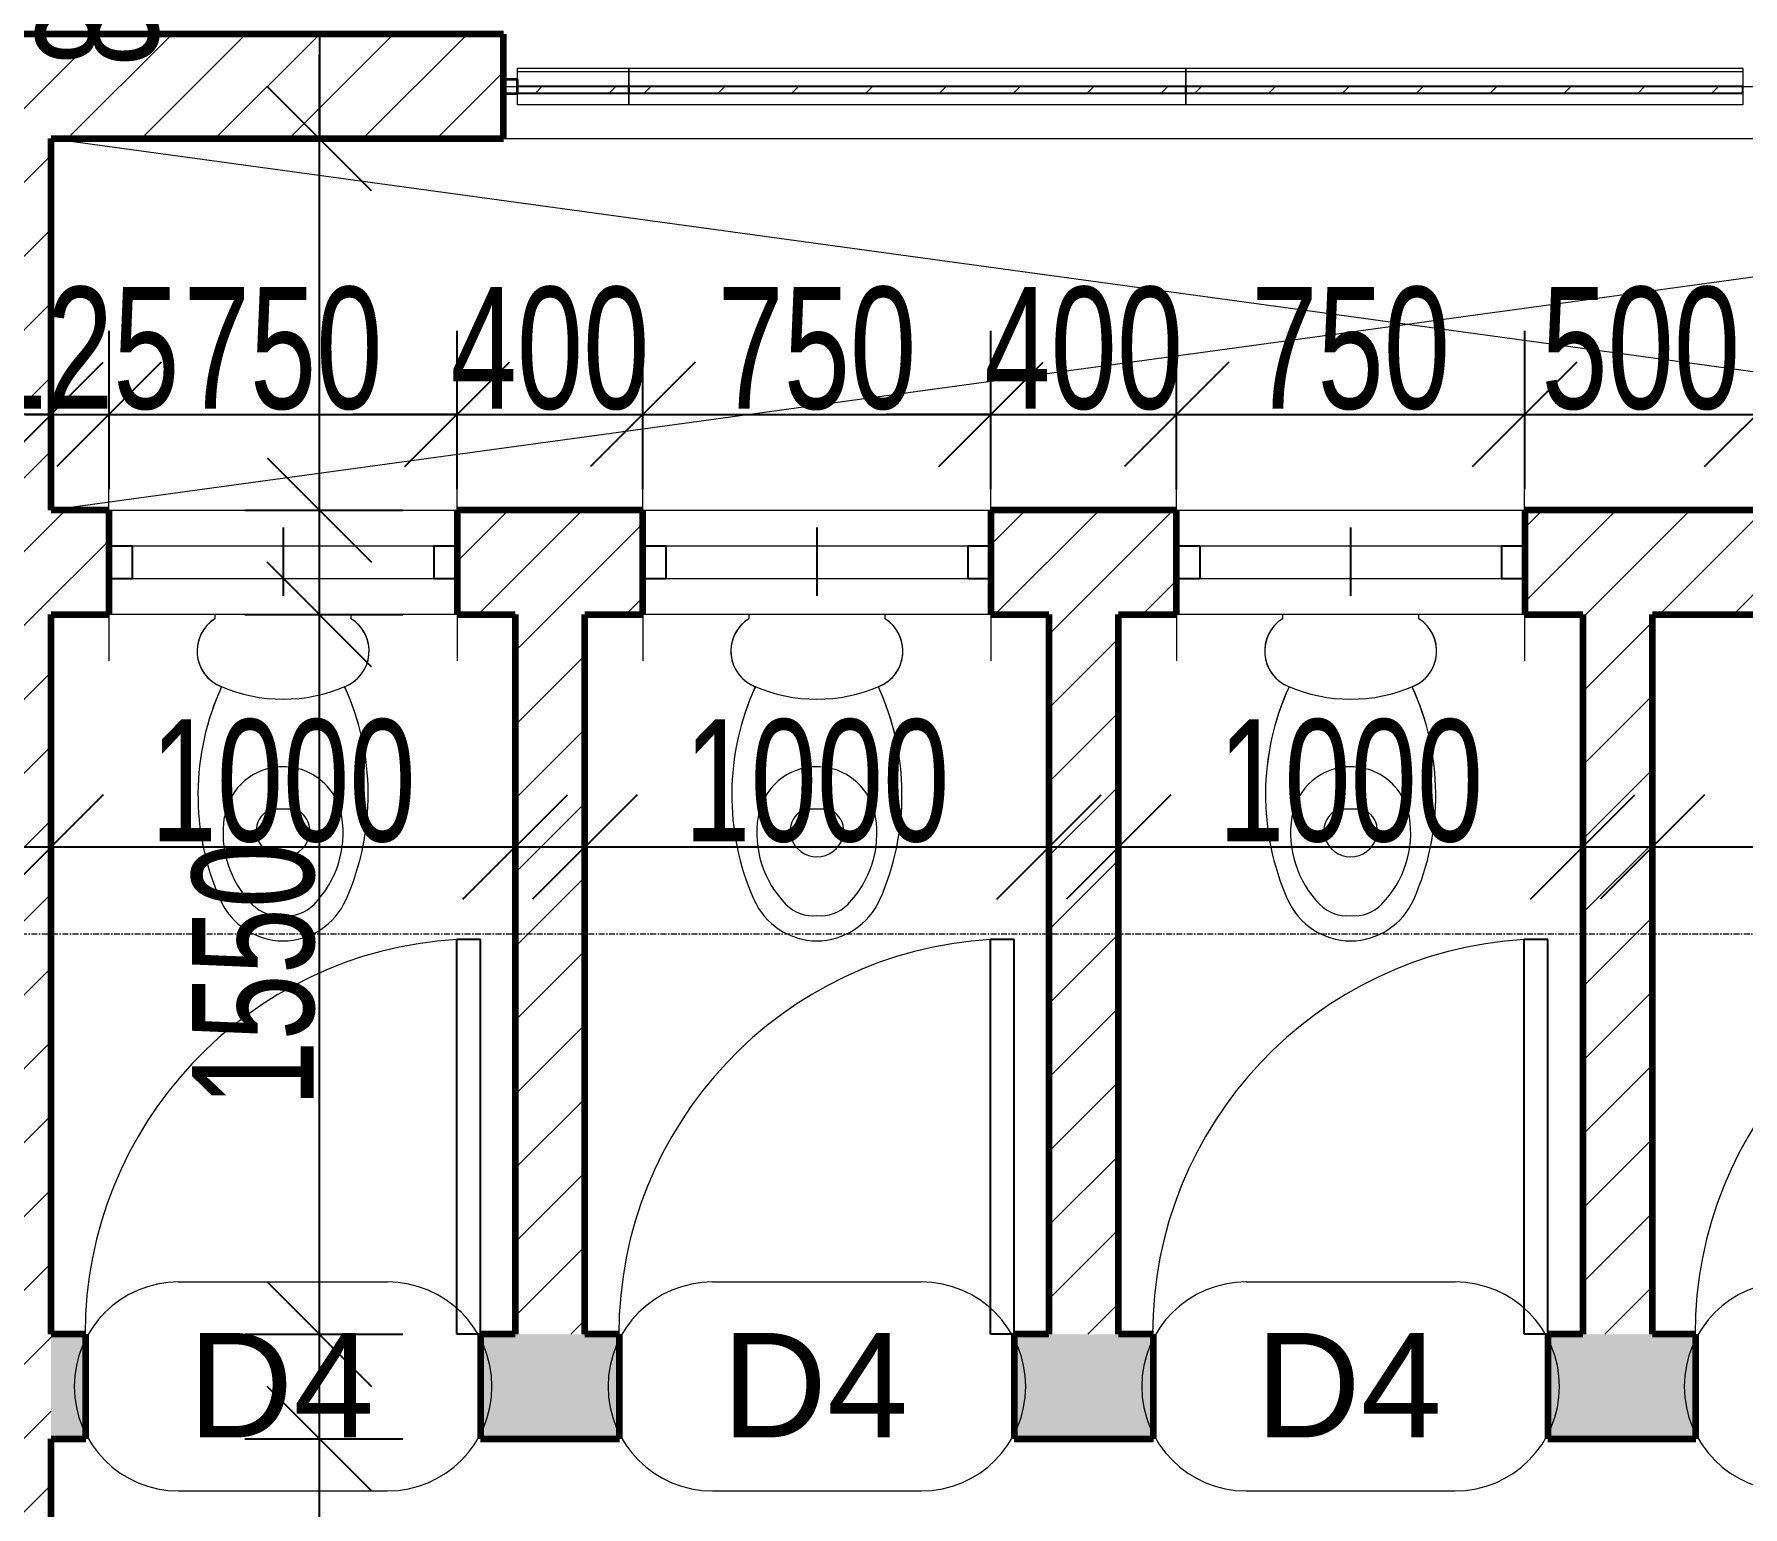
# Model space of a CAD drawing. Header units: millimetres. Extents: x -35190 to 411743, y -233114 to 23872.
# Drawn here: x 148173 to 151854, y 1928 to 5099 of the extents above; entities that cross this region are included whole.
import ezdxf

# ---------------------------------------------------------------- set-up
doc = ezdxf.new("R2010")
doc.units = ezdxf.units.MM
doc.linetypes.add('Grid Line', pattern=[22.225, 12.7, -3.175, 3.175, -3.175])
for name, color, linetype, lineweight in [('A-ANNO-DIMS', 211, 'Continuous', 9), ('A-DETL-THIN', 151, 'Continuous', 18), ('A-DOOR', 31, 'Continuous', 18), ('A-DOOR-IDEN', 31, 'Continuous', 9), ('A-GLAZ', 151, 'Continuous', 18), ('A-GLAZ-CURT', 52, 'Continuous', 18), ('A-GLAZ-CWMG', 51, 'Continuous', 18), ('A-WALL', 113, 'Continuous', 18), ('A-WALL-PATT', 111, 'Continuous', 18), ('P-SANR-FIXT', 6, 'Continuous', 18), ('S-GRID', 1, 'Continuous', 9)]:
    doc.layers.add(name, color=color, linetype=linetype, lineweight=lineweight)
doc.styles.add('Arial_8', font='arial.ttf', dxfattribs={"width": 0.7, "height": 262.5})
doc.styles.add('Arial_9', font='arial.ttf', dxfattribs={"height": 180})
doc.dimstyles.new('small_3_5mm', dxfattribs={"dimscale": 304.8, "dimtxt": 267.818092, "dimasz": 0.738189, "dimexe": 0.590551, "dimexo": 0.0625, "dimgap": 0.024606, "dimtad": 1, "dimdec": 0, "dimzin": 0, "dimdsep": 46, "dimtxsty": 'Arial_8', "dimblk1": 'OBLIQUE', "dimblk2": 'OBLIQUE', "dimsah": 1, "dimcen": 0.09, "dimdle": 0.590551, "dimazin": 0, "dimtfac": 1, "dimtdec": 4, "dimtix": 1, "dimtmove": 0, "dimatfit": 3, "dimfxl": 0.590551, "dimfxlon": 1, "dimtvp": 1, "dimtolj": 1, "dimtzin": 0, "dimarcsym": 2})
doc.dimstyles.new('small_3_5mm_1', dxfattribs={"dimscale": 304.8, "dimtxt": 267.818092, "dimasz": 0.738189, "dimexe": 0.590551, "dimexo": 0.0625, "dimgap": 0.024606, "dimtad": 1, "dimdec": 0, "dimzin": 0, "dimdsep": 46, "dimtxsty": 'Arial_8', "dimblk1": 'OBLIQUE', "dimblk2": 'OBLIQUE', "dimsah": 1, "dimcen": 0.09, "dimdle": 0.590551, "dimazin": 0, "dimtfac": 1, "dimtdec": 4, "dimtix": 1, "dimtmove": 1, "dimatfit": 3, "dimfxl": 0.590551, "dimfxlon": 1, "dimtvp": 1, "dimtolj": 1, "dimtzin": 0, "dimarcsym": 2})
pattern_1 = [(45, (140110.45, -3260.38), (-79.5495, 79.5495), [])]

# ---------------------------------------------------------------- blocks, each defined once
blk = doc.blocks.new('M_Single-Flush - 850 x 2100mm-428653-FIRST FLOOR')
at = {"layer": 'A-DOOR', "lineweight": 25}
for p, q in [((374, 112.5), (374, 962.7)), ((425, 962.7), (374, 962.7)), ((425, 112.5), (425, 962.7)), ((425, 112.5), (374, 112.5))]:
    blk.add_line(p, q, dxfattribs=at)
at = {"layer": 'A-DOOR'}
blk.add_arc((425, 112.5), 851.7, 93.433, 180, dxfattribs=at)
blk = doc.blocks.new('Sliding - 2L - SL750 X 900-440830-FIRST FLOOR')
at = {"layer": 'A-GLAZ'}
for p, q in [((-48.8, 112.5), (-48.8, 212.5)), ((701.2, 112.5), (701.2, 212.5)), ((651.2, 35), (1.2, 35)), ((1.2, -35), (651.2, -35)), ((-48.8, -112.5), (-48.8, -192.5)), ((701.2, -112.5), (701.2, -212.5))]:
    blk.add_line(p, q, dxfattribs=at)
at = {"layer": 'A-GLAZ', "lineweight": 25}
for p, q in [((326.2, -75), (326.2, 72.5)), ((1.2, 35), (-48.8, 35)), ((1.2, -35), (1.2, 35)), ((701.2, 35), (651.2, 35)), ((651.2, -35), (651.2, 35)), ((-48.8, -35), (1.2, -35)), ((651.2, -35), (701.2, -35))]:
    blk.add_line(p, q, dxfattribs=at)
blk = doc.blocks.new('M_Single-Flush - 850 x 2100mm-V26-FIRST FLOOR')
at = {"layer": 'A-DOOR', "color": 10, "lineweight": 25}
for p, q in [((374, 112.5), (374, 962.7)), ((425, 962.7), (374, 962.7)), ((425, 112.5), (425, 962.7)), ((425, 112.5), (374, 112.5))]:
    blk.add_line(p, q, dxfattribs=at)
at = {"layer": 'A-DOOR'}
blk.add_arc((425, 112.5), 851.7, 93.433, 180, dxfattribs=at)
blk = doc.blocks.new('WC Dis w Cistern _7_ - 540 x 360mm-515151-FIRST FLOOR')
at = {"layer": 'P-SANR-FIXT'}
for p, q in [((-146.9, 0), (-146.9, -8.9)), ((-146.9, 0), (-146.9, -8.9)), ((146.9, -8.9), (146.9, 0)), ((146.9, -8.9), (146.9, 0)), ((-43.1, -430.6), (-30.8, -418.2)), ((-30.8, -418.2), (30.8, -418.2)), ((30.8, -418.2), (43.1, -430.6))]:
    blk.add_line(p, q, dxfattribs=at)
for centre, radius, start, end in [((-102.8, -78.7), 82.5, 122.2745, 248.8192), ((-102.8, -78.7), 82.5, 122.2745, 246.8782), ((102.8, -78.7), 82.5, 291.1808, 57.7255), ((102.8, -78.7), 82.5, 293.1218, 57.7255), ((375, -388.2), 558.4, 155.3545, 203.7969), ((375, -388.2), 558.4, 155.3903, 203.7969), ((0, 162.1), 344.3, 246.8782, 293.1218), ((-375, -388.2), 558.4, 336.2031, 24.6455), ((-375, -388.2), 558.4, 336.2031, 24.6097), ((0, -455.9), 128.2, 89.9985, 170.9061), ((0, -455.9), 128.2, 42.4453, 90.0015), ((0, -455.9), 128.2, 9.0939, 42.4453), ((90.5, -470.4), 219.9, 170.9061, 224.3974), ((-7.8, -465.9), 50, 135, 197.1865), ((7.8, -465.9), 50, 342.8171, 45), ((-90.5, -470.4), 219.9, 315.6026, 9.0939), ((0, -463.5), 58.1, 197.1865, 342.8171), ((1.4, -553), 150, 203.7969, 269.4689), ((1.4, -553), 150, 203.7969, 269.4689), ((-8.3, -567.1), 81.6, 224.3974, 275.8355), ((-1.4, -553), 150, 270.5311, 336.2031), ((-1.4, -553), 150, 270.5311, 336.2031), ((8.3, -567.1), 81.6, 264.1645, 315.6026)]:
    blk.add_arc(centre, radius, start, end, dxfattribs=at)
blk = doc.blocks.new('Rectangular Mullion - 30mm Square-695042-FIRST FLOOR')
at = {"layer": 'A-GLAZ-CWMG', "lineweight": 35}
for p, q in [((-30, 15), (0, 15)), ((-30, -14.6), (-30, 15)), ((0, 15), (0, -15)), ((0, -15), (-30, -15))]:
    blk.add_line(p, q, dxfattribs=at)
blk = doc.blocks.new('grill panel - grill panel-V73-FIRST FLOOR')
at = {"layer": 'A-GLAZ-CURT'}
for p, q in [((-600, -32.3), (-600, 0.4)), ((600, 0.4), (600, -32.3)), ((-600, -39.4), (-600, -32.3)), ((600, -32.3), (-600, -32.3)), ((600, -32.3), (600, -39.4)), ((600, -39.4), (-600, -39.4))]:
    blk.add_line(p, q, dxfattribs=at)
blk = doc.blocks.new('grill panel - grill panel-V74-FIRST FLOOR')
at = {"layer": 'A-GLAZ-CURT'}
h = blk.add_hatch(dxfattribs=at)
h.set_pattern_fill('FP_36', color=256, style=0, pattern_type=2)
h.set_pattern_definition([(225, (11143.9, 8247.18), (79.5495, -79.5495), [])])
h.paths.add_polyline_path([(600, 14.6), (-600, 14.6), (-600, 0.4), (600, 0.4), (600, 9.2)])
for p, q in [((-600, 14.6), (-600, 39.4)), ((-600, 39.4), (600, 39.4)), ((600, 39.4), (600, 14.6))]:
    blk.add_line(p, q, dxfattribs=at)
at = {"layer": 'A-GLAZ-CURT', "lineweight": 25}
for p, q in [((-600, 14.6), (-600, 0.4)), ((600, 14.6), (-600, 14.6)), ((-600, 0.4), (600, 0.4)), ((600, 0.4), (600, 14.6))]:
    blk.add_line(p, q, dxfattribs=at)
blk = doc.blocks.new('grill panel - grill panel-V75-FIRST FLOOR')
at = {"layer": 'A-GLAZ-CURT'}
h = blk.add_hatch(dxfattribs=at)
h.set_pattern_fill('FP_37', color=256, style=0, pattern_type=2)
h.set_pattern_definition([(225, (9943.9, 8247.18), (79.5495, -79.5495), [])])
h.paths.add_polyline_path([(600, 14.6), (-600, 14.6), (-600, 0.4), (600, 0.4), (600, 9.2)])
for p, q in [((-600, 14.6), (-600, 39.4)), ((-600, 39.4), (600, 39.4)), ((600, 39.4), (600, 14.6))]:
    blk.add_line(p, q, dxfattribs=at)
at = {"layer": 'A-GLAZ-CURT', "lineweight": 25}
for p, q in [((-600, 14.6), (-600, 0.4)), ((600, 14.6), (-600, 14.6)), ((-600, 0.4), (600, 0.4)), ((600, 0.4), (600, 14.6))]:
    blk.add_line(p, q, dxfattribs=at)
blk = doc.blocks.new('grill panel - grill panel-704987-FIRST FLOOR')
at = {"layer": 'A-GLAZ-CURT'}
for p, q in [((-120, -32.3), (-120, 0.4)), ((-120, -39.4), (-120, -32.3)), ((120, -32.3), (-120, -32.3)), ((120, -15), (120, -32.3)), ((120, -32.3), (120, -39.4)), ((120, -39.4), (-120, -39.4))]:
    blk.add_line(p, q, dxfattribs=at)
blk = doc.blocks.new('grill panel - grill panel-V76-FIRST FLOOR')
at = {"layer": 'A-GLAZ-CURT'}
h = blk.add_hatch(dxfattribs=at)
h.set_pattern_fill('FP_38', color=256, style=0, pattern_type=2)
h.set_pattern_definition([(225, (9223.9, 8247.18), (79.5495, -79.5495), [])])
h.paths.add_polyline_path([(120, 14.6), (-120, 14.6), (-120, 0.4), (120, 0.4), (120, 9.2)])
for p, q in [((-120, 14.6), (-120, 39.4)), ((-120, 39.4), (120, 39.4)), ((120, 39.4), (120, 15))]:
    blk.add_line(p, q, dxfattribs=at)
at = {"layer": 'A-GLAZ-CURT', "lineweight": 25}
for p, q in [((-120, 14.6), (-120, 0.4)), ((120, 14.6), (-120, 14.6)), ((-120, 0.4), (120, 0.4)), ((120, 0.4), (120, 14.6))]:
    blk.add_line(p, q, dxfattribs=at)
blk = doc.blocks.new('_Oblique')
at = {"color": 0, "linetype": 'ByBlock', "lineweight": -2}
blk.add_line((-0.5, -0.5), (0.5, 0.5), dxfattribs=at)
blk = doc.blocks.new('*D3860')
at = {"layer": 'A-ANNO-DIMS', "color": 0, "lineweight": -2, "transparency": 16777216}
for p, q in [((148209.4, 3509.8), (148209.4, 3168.8)), ((149209.4, 3509.8), (149209.4, 3168.8)), ((148029.4, 3348.8), (149389.4, 3348.8))]:
    blk.add_line(p, q, dxfattribs=at)
at = {"layer": 'Defpoints', "color": 0, "transparency": 16777216}
for p in [(148209.4, 3528.8), (149209.4, 3528.8), (149209.4, 3348.8)]:
    blk.add_point(p, dxfattribs=at)
at = {"layer": 'A-ANNO-DIMS', "color": 0, "lineweight": -2, "transparency": 16777216, "xscale": 224.9999999999999, "yscale": 224.9999999999999, "zscale": 224.9999999999999, "rotation": 180}
blk.add_blockref('_Oblique', (148209.4, 3348.8), dxfattribs=at)
at = {"layer": 'A-ANNO-DIMS', "color": 0, "lineweight": -2, "transparency": 16777216, "xscale": 224.9999999999999, "yscale": 224.9999999999999, "zscale": 224.9999999999999}
blk.add_blockref('_Oblique', (149209.4, 3348.8), dxfattribs=at)
at = {"layer": 'A-ANNO-DIMS', "color": 0, "transparency": 16777216, "insert": (148709.4, 3490.3), "char_height": 262.5, "width": 672.429, "attachment_point": 5, "style": 'Arial_8'}
blk.add_mtext('\\A1;1000', dxfattribs=at)
blk = doc.blocks.new('*D3861')
at = {"layer": 'A-ANNO-DIMS', "color": 0, "lineweight": -2, "transparency": 16777216}
for p, q in [((149359.4, 3509.8), (149359.4, 3168.8)), ((150359.4, 3509.8), (150359.4, 3168.8)), ((149179.4, 3348.8), (150539.4, 3348.8))]:
    blk.add_line(p, q, dxfattribs=at)
at = {"layer": 'Defpoints', "color": 0, "transparency": 16777216}
for p in [(149359.4, 3528.8), (150359.4, 3528.8), (150359.4, 3348.8)]:
    blk.add_point(p, dxfattribs=at)
at = {"layer": 'A-ANNO-DIMS', "color": 0, "lineweight": -2, "transparency": 16777216, "xscale": 224.9999999999999, "yscale": 224.9999999999999, "zscale": 224.9999999999999, "rotation": 180}
blk.add_blockref('_Oblique', (149359.4, 3348.8), dxfattribs=at)
at = {"layer": 'A-ANNO-DIMS', "color": 0, "lineweight": -2, "transparency": 16777216, "xscale": 224.9999999999999, "yscale": 224.9999999999999, "zscale": 224.9999999999999}
blk.add_blockref('_Oblique', (150359.4, 3348.8), dxfattribs=at)
at = {"layer": 'A-ANNO-DIMS', "color": 0, "transparency": 16777216, "insert": (149859.4, 3490.3), "char_height": 262.5, "width": 672.429, "attachment_point": 5, "style": 'Arial_8'}
blk.add_mtext('\\A1;1000', dxfattribs=at)
blk = doc.blocks.new('*D3862')
at = {"layer": 'A-ANNO-DIMS', "color": 0, "lineweight": -2, "transparency": 16777216}
for p, q in [((150509.4, 3509.8), (150509.4, 3168.8)), ((151509.4, 3509.8), (151509.4, 3168.8)), ((150329.4, 3348.8), (151689.4, 3348.8))]:
    blk.add_line(p, q, dxfattribs=at)
at = {"layer": 'Defpoints', "color": 0, "transparency": 16777216}
for p in [(150509.4, 3528.8), (151509.4, 3528.8), (151509.4, 3348.8)]:
    blk.add_point(p, dxfattribs=at)
at = {"layer": 'A-ANNO-DIMS', "color": 0, "lineweight": -2, "transparency": 16777216, "xscale": 224.9999999999999, "yscale": 224.9999999999999, "zscale": 224.9999999999999, "rotation": 180}
blk.add_blockref('_Oblique', (150509.4, 3348.8), dxfattribs=at)
at = {"layer": 'A-ANNO-DIMS', "color": 0, "lineweight": -2, "transparency": 16777216, "xscale": 224.9999999999999, "yscale": 224.9999999999999, "zscale": 224.9999999999999}
blk.add_blockref('_Oblique', (151509.4, 3348.8), dxfattribs=at)
at = {"layer": 'A-ANNO-DIMS', "color": 0, "transparency": 16777216, "insert": (151009.4, 3490.3), "char_height": 262.5, "width": 672.429, "attachment_point": 5, "style": 'Arial_8'}
blk.add_mtext('\\A1;1000', dxfattribs=at)
blk = doc.blocks.new('*D3863')
at = {"layer": 'A-ANNO-DIMS', "color": 0, "lineweight": -2, "transparency": 16777216}
for p, q in [((151659.4, 3509.8), (151659.4, 3168.8)), ((152784.4, 3509.8), (152784.4, 3168.8)), ((151479.4, 3348.8), (152964.4, 3348.8))]:
    blk.add_line(p, q, dxfattribs=at)
at = {"layer": 'Defpoints', "color": 0, "transparency": 16777216}
for p in [(151659.4, 3528.8), (152784.4, 3528.8), (152784.4, 3348.8)]:
    blk.add_point(p, dxfattribs=at)
at = {"layer": 'A-ANNO-DIMS', "color": 0, "lineweight": -2, "transparency": 16777216, "xscale": 224.9999999999999, "yscale": 224.9999999999999, "zscale": 224.9999999999999, "rotation": 180}
blk.add_blockref('_Oblique', (151659.4, 3348.8), dxfattribs=at)
at = {"layer": 'A-ANNO-DIMS', "color": 0, "lineweight": -2, "transparency": 16777216, "xscale": 224.9999999999999, "yscale": 224.9999999999999, "zscale": 224.9999999999999}
blk.add_blockref('_Oblique', (152784.4, 3348.8), dxfattribs=at)
at = {"layer": 'A-ANNO-DIMS', "color": 0, "transparency": 16777216, "insert": (152221.9, 3490.3), "char_height": 262.5, "width": 672.429, "attachment_point": 5, "style": 'Arial_8'}
blk.add_mtext('\\A1;1125', dxfattribs=at)
blk = doc.blocks.new('*D3876')
at = {"layer": 'A-ANNO-DIMS', "color": 0, "lineweight": -2, "transparency": 16777216}
for p, q in [((148562.7, 5099.3), (148787.7, 5099.3)), ((148787.7, 5099.3), (148787.7, 4874.3)), ((148787.7, 3894.3), (148787.7, 5054.3)), ((148626.8, 4874.3), (148967.7, 4874.3)), ((148626.8, 4074.3), (148967.7, 4074.3))]:
    blk.add_line(p, q, dxfattribs=at)
at = {"layer": 'Defpoints', "color": 0, "transparency": 16777216}
for p in [(148607.7, 4874.3), (148787.7, 4874.3), (148607.7, 4074.3)]:
    blk.add_point(p, dxfattribs=at)
at = {"layer": 'A-ANNO-DIMS', "color": 0, "lineweight": -2, "transparency": 16777216, "xscale": 224.9999999999999, "yscale": 224.9999999999999, "zscale": 224.9999999999999}
for p, rotation in [((148787.7, 4874.3), 90), ((148787.7, 4074.3), 270)]:
    blk.add_blockref('_Oblique', p, dxfattribs=dict(at, rotation=rotation))
at = {"layer": 'A-ANNO-DIMS', "color": 0, "transparency": 16777216, "insert": (148177.4, 5029.6), "char_height": 262.5, "width": 504.322, "attachment_point": 1, "rotation": 90, "line_spacing_factor": 0.941778, "style": 'Arial_8'}
blk.add_mtext('\\A1;800', dxfattribs=at)
blk = doc.blocks.new('*D3877')
at = {"layer": 'A-ANNO-DIMS', "color": 0, "lineweight": -2, "transparency": 16777216}
for p, q in [((148787.7, 2119.3), (148787.7, 4029.3)), ((148626.8, 3849.3), (148967.7, 3849.3)), ((148626.8, 2299.3), (148967.7, 2299.3))]:
    blk.add_line(p, q, dxfattribs=at)
at = {"layer": 'Defpoints', "color": 0, "transparency": 16777216}
for p in [(148607.7, 3849.3), (148787.7, 3849.3), (148607.7, 2299.3)]:
    blk.add_point(p, dxfattribs=at)
at = {"layer": 'A-ANNO-DIMS', "color": 0, "lineweight": -2, "transparency": 16777216, "xscale": 224.9999999999999, "yscale": 224.9999999999999, "zscale": 224.9999999999999}
for p, rotation in [((148787.7, 3849.3), 90), ((148787.7, 2299.3), 270)]:
    blk.add_blockref('_Oblique', p, dxfattribs=dict(at, rotation=rotation))
at = {"layer": 'A-ANNO-DIMS', "color": 0, "transparency": 16777216, "insert": (148646.2, 3074.3), "char_height": 262.5, "width": 672.429, "attachment_point": 5, "rotation": 90, "style": 'Arial_8'}
blk.add_mtext('\\A1;1550', dxfattribs=at)
blk = doc.blocks.new('*D3878')
at = {"layer": 'A-ANNO-DIMS', "color": 0, "lineweight": -2, "transparency": 16777216}
for p, q in [((148787.7, -5.7), (148787.7, 2254.3)), ((148626.8, 2074.3), (148967.7, 2074.3)), ((148626.8, 174.3), (148967.7, 174.3))]:
    blk.add_line(p, q, dxfattribs=at)
at = {"layer": 'Defpoints', "color": 0, "transparency": 16777216}
for p in [(148607.7, 2074.3), (148787.7, 2074.3), (148607.7, 174.3)]:
    blk.add_point(p, dxfattribs=at)
at = {"layer": 'A-ANNO-DIMS', "color": 0, "lineweight": -2, "transparency": 16777216, "xscale": 224.9999999999999, "yscale": 224.9999999999999, "zscale": 224.9999999999999}
for p, rotation in [((148787.7, 2074.3), 90), ((148787.7, 174.3), 270)]:
    blk.add_blockref('_Oblique', p, dxfattribs=dict(at, rotation=rotation))
at = {"layer": 'A-ANNO-DIMS', "color": 0, "transparency": 16777216, "insert": (148646.2, 1124.3), "char_height": 262.5, "width": 672.429, "attachment_point": 5, "rotation": 90, "style": 'Arial_8'}
blk.add_mtext('\\A1;1900', dxfattribs=at)
blk = doc.blocks.new('*D3879')
at = {"layer": 'A-ANNO-DIMS', "color": 0, "lineweight": -2, "transparency": 16777216}
for p, q in [((148334.4, 4119.4), (148334.4, 4460.4)), ((148209.4, 4441.3), (148209.4, 4100.4)), ((148209.4, 4280.4), (147984.4, 4280.4)), ((148209.4, 4280.4), (148334.4, 4280.4)), ((148334.4, 4280.4), (148559.4, 4280.4))]:
    blk.add_line(p, q, dxfattribs=at)
at = {"layer": 'Defpoints', "color": 0, "transparency": 16777216}
for p in [(148209.4, 4460.4), (148334.4, 4280.4), (148334.4, 4100.4)]:
    blk.add_point(p, dxfattribs=at)
at = {"layer": 'A-ANNO-DIMS', "color": 0, "lineweight": -2, "transparency": 16777216, "xscale": 224.9999999999999, "yscale": 224.9999999999999, "zscale": 224.9999999999999}
blk.add_blockref('_Oblique', (148209.4, 4280.4), dxfattribs=at)
at = {"layer": 'A-ANNO-DIMS', "color": 0, "lineweight": -2, "transparency": 16777216, "xscale": 224.9999999999999, "yscale": 224.9999999999999, "zscale": 224.9999999999999, "rotation": 180}
blk.add_blockref('_Oblique', (148334.4, 4280.4), dxfattribs=at)
at = {"layer": 'A-ANNO-DIMS', "color": 0, "transparency": 16777216, "insert": (148271.9, 4421.9), "char_height": 262.5, "width": 504.322, "attachment_point": 5, "style": 'Arial_8'}
blk.add_mtext('\\A1;125', dxfattribs=at)
blk = doc.blocks.new('*D3880')
at = {"layer": 'A-ANNO-DIMS', "color": 0, "lineweight": -2, "transparency": 16777216}
for p, q in [((148334.4, 4119.4), (148334.4, 4460.4)), ((149084.4, 4119.4), (149084.4, 4460.4)), ((148154.4, 4280.4), (149264.4, 4280.4))]:
    blk.add_line(p, q, dxfattribs=at)
at = {"layer": 'Defpoints', "color": 0, "transparency": 16777216}
for p in [(149084.4, 4280.4), (148334.4, 4100.4), (149084.4, 4100.4)]:
    blk.add_point(p, dxfattribs=at)
at = {"layer": 'A-ANNO-DIMS', "color": 0, "lineweight": -2, "transparency": 16777216, "xscale": 224.9999999999999, "yscale": 224.9999999999999, "zscale": 224.9999999999999, "rotation": 180}
blk.add_blockref('_Oblique', (148334.4, 4280.4), dxfattribs=at)
at = {"layer": 'A-ANNO-DIMS', "color": 0, "lineweight": -2, "transparency": 16777216, "xscale": 224.9999999999999, "yscale": 224.9999999999999, "zscale": 224.9999999999999}
blk.add_blockref('_Oblique', (149084.4, 4280.4), dxfattribs=at)
at = {"layer": 'A-ANNO-DIMS', "color": 0, "transparency": 16777216, "insert": (148709.4, 4421.9), "char_height": 262.5, "width": 504.322, "attachment_point": 5, "style": 'Arial_8'}
blk.add_mtext('\\A1;750', dxfattribs=at)
blk = doc.blocks.new('*D3881')
at = {"layer": 'A-ANNO-DIMS', "color": 0, "lineweight": -2, "transparency": 16777216}
for p, q in [((149084.4, 4119.4), (149084.4, 4460.4)), ((149484.4, 4119.4), (149484.4, 4460.4)), ((149084.4, 4280.4), (148859.4, 4280.4)), ((149084.4, 4280.4), (149484.4, 4280.4)), ((149484.4, 4280.4), (149709.4, 4280.4))]:
    blk.add_line(p, q, dxfattribs=at)
at = {"layer": 'Defpoints', "color": 0, "transparency": 16777216}
for p in [(149484.4, 4280.4), (149084.4, 4100.4), (149484.4, 4100.4)]:
    blk.add_point(p, dxfattribs=at)
at = {"layer": 'A-ANNO-DIMS', "color": 0, "lineweight": -2, "transparency": 16777216, "xscale": 224.9999999999999, "yscale": 224.9999999999999, "zscale": 224.9999999999999}
blk.add_blockref('_Oblique', (149084.4, 4280.4), dxfattribs=at)
at = {"layer": 'A-ANNO-DIMS', "color": 0, "lineweight": -2, "transparency": 16777216, "xscale": 224.9999999999999, "yscale": 224.9999999999999, "zscale": 224.9999999999999, "rotation": 180}
blk.add_blockref('_Oblique', (149484.4, 4280.4), dxfattribs=at)
at = {"layer": 'A-ANNO-DIMS', "color": 0, "transparency": 16777216, "insert": (149284.4, 4421.9), "char_height": 262.5, "width": 504.322, "attachment_point": 5, "style": 'Arial_8'}
blk.add_mtext('\\A1;400', dxfattribs=at)
blk = doc.blocks.new('*D3882')
at = {"layer": 'A-ANNO-DIMS', "color": 0, "lineweight": -2, "transparency": 16777216}
for p, q in [((149484.4, 4119.4), (149484.4, 4460.4)), ((150234.4, 4119.4), (150234.4, 4460.4)), ((149304.4, 4280.4), (150414.4, 4280.4))]:
    blk.add_line(p, q, dxfattribs=at)
at = {"layer": 'Defpoints', "color": 0, "transparency": 16777216}
for p in [(150234.4, 4280.4), (149484.4, 4100.4), (150234.4, 4100.4)]:
    blk.add_point(p, dxfattribs=at)
at = {"layer": 'A-ANNO-DIMS', "color": 0, "lineweight": -2, "transparency": 16777216, "xscale": 224.9999999999999, "yscale": 224.9999999999999, "zscale": 224.9999999999999, "rotation": 180}
blk.add_blockref('_Oblique', (149484.4, 4280.4), dxfattribs=at)
at = {"layer": 'A-ANNO-DIMS', "color": 0, "lineweight": -2, "transparency": 16777216, "xscale": 224.9999999999999, "yscale": 224.9999999999999, "zscale": 224.9999999999999}
blk.add_blockref('_Oblique', (150234.4, 4280.4), dxfattribs=at)
at = {"layer": 'A-ANNO-DIMS', "color": 0, "transparency": 16777216, "insert": (149859.4, 4421.9), "char_height": 262.5, "width": 504.322, "attachment_point": 5, "style": 'Arial_8'}
blk.add_mtext('\\A1;750', dxfattribs=at)
blk = doc.blocks.new('*D3883')
at = {"layer": 'A-ANNO-DIMS', "color": 0, "lineweight": -2, "transparency": 16777216}
for p, q in [((150234.4, 4119.4), (150234.4, 4460.4)), ((150634.4, 4119.4), (150634.4, 4460.4)), ((150234.4, 4280.4), (150009.4, 4280.4)), ((150234.4, 4280.4), (150634.4, 4280.4)), ((150634.4, 4280.4), (150859.4, 4280.4))]:
    blk.add_line(p, q, dxfattribs=at)
at = {"layer": 'Defpoints', "color": 0, "transparency": 16777216}
for p in [(150634.4, 4280.4), (150234.4, 4100.4), (150634.4, 4100.4)]:
    blk.add_point(p, dxfattribs=at)
at = {"layer": 'A-ANNO-DIMS', "color": 0, "lineweight": -2, "transparency": 16777216, "xscale": 224.9999999999999, "yscale": 224.9999999999999, "zscale": 224.9999999999999}
blk.add_blockref('_Oblique', (150234.4, 4280.4), dxfattribs=at)
at = {"layer": 'A-ANNO-DIMS', "color": 0, "lineweight": -2, "transparency": 16777216, "xscale": 224.9999999999999, "yscale": 224.9999999999999, "zscale": 224.9999999999999, "rotation": 180}
blk.add_blockref('_Oblique', (150634.4, 4280.4), dxfattribs=at)
at = {"layer": 'A-ANNO-DIMS', "color": 0, "transparency": 16777216, "insert": (150434.4, 4421.9), "char_height": 262.5, "width": 504.322, "attachment_point": 5, "style": 'Arial_8'}
blk.add_mtext('\\A1;400', dxfattribs=at)
blk = doc.blocks.new('*D3884')
at = {"layer": 'A-ANNO-DIMS', "color": 0, "lineweight": -2, "transparency": 16777216}
for p, q in [((150634.4, 4119.4), (150634.4, 4460.4)), ((151384.4, 4119.4), (151384.4, 4460.4)), ((150454.4, 4280.4), (151564.4, 4280.4))]:
    blk.add_line(p, q, dxfattribs=at)
at = {"layer": 'Defpoints', "color": 0, "transparency": 16777216}
for p in [(151384.4, 4280.4), (150634.4, 4100.4), (151384.4, 4100.4)]:
    blk.add_point(p, dxfattribs=at)
at = {"layer": 'A-ANNO-DIMS', "color": 0, "lineweight": -2, "transparency": 16777216, "xscale": 224.9999999999999, "yscale": 224.9999999999999, "zscale": 224.9999999999999, "rotation": 180}
blk.add_blockref('_Oblique', (150634.4, 4280.4), dxfattribs=at)
at = {"layer": 'A-ANNO-DIMS', "color": 0, "lineweight": -2, "transparency": 16777216, "xscale": 224.9999999999999, "yscale": 224.9999999999999, "zscale": 224.9999999999999}
blk.add_blockref('_Oblique', (151384.4, 4280.4), dxfattribs=at)
at = {"layer": 'A-ANNO-DIMS', "color": 0, "transparency": 16777216, "insert": (151009.4, 4421.9), "char_height": 262.5, "width": 504.322, "attachment_point": 5, "style": 'Arial_8'}
blk.add_mtext('\\A1;750', dxfattribs=at)
blk = doc.blocks.new('*D3885')
at = {"layer": 'A-ANNO-DIMS', "color": 0, "lineweight": -2, "transparency": 16777216}
for p, q in [((151384.4, 4119.4), (151384.4, 4460.4)), ((151884.4, 4119.4), (151884.4, 4460.4)), ((151204.4, 4280.4), (152064.4, 4280.4))]:
    blk.add_line(p, q, dxfattribs=at)
at = {"layer": 'Defpoints', "color": 0, "transparency": 16777216}
for p in [(151884.4, 4280.4), (151384.4, 4100.4), (151884.4, 4100.4)]:
    blk.add_point(p, dxfattribs=at)
at = {"layer": 'A-ANNO-DIMS', "color": 0, "lineweight": -2, "transparency": 16777216, "xscale": 224.9999999999999, "yscale": 224.9999999999999, "zscale": 224.9999999999999, "rotation": 180}
blk.add_blockref('_Oblique', (151384.4, 4280.4), dxfattribs=at)
at = {"layer": 'A-ANNO-DIMS', "color": 0, "lineweight": -2, "transparency": 16777216, "xscale": 224.9999999999999, "yscale": 224.9999999999999, "zscale": 224.9999999999999}
blk.add_blockref('_Oblique', (151884.4, 4280.4), dxfattribs=at)
at = {"layer": 'A-ANNO-DIMS', "color": 0, "transparency": 16777216, "insert": (151634.4, 4421.9), "char_height": 262.5, "width": 504.322, "attachment_point": 5, "style": 'Arial_8'}
blk.add_mtext('\\A1;500', dxfattribs=at)
blk = doc.blocks.new('*D3886')
at = {"layer": 'A-ANNO-DIMS', "color": 0, "lineweight": -2, "transparency": 16777216}
for p, q in [((151884.4, 4119.4), (151884.4, 4460.4)), ((152634.4, 4119.4), (152634.4, 4460.4)), ((151704.4, 4280.4), (152814.4, 4280.4))]:
    blk.add_line(p, q, dxfattribs=at)
at = {"layer": 'Defpoints', "color": 0, "transparency": 16777216}
for p in [(152634.4, 4280.4), (151884.4, 4100.4), (152634.4, 4100.4)]:
    blk.add_point(p, dxfattribs=at)
at = {"layer": 'A-ANNO-DIMS', "color": 0, "lineweight": -2, "transparency": 16777216, "xscale": 224.9999999999999, "yscale": 224.9999999999999, "zscale": 224.9999999999999, "rotation": 180}
blk.add_blockref('_Oblique', (151884.4, 4280.4), dxfattribs=at)
at = {"layer": 'A-ANNO-DIMS', "color": 0, "lineweight": -2, "transparency": 16777216, "xscale": 224.9999999999999, "yscale": 224.9999999999999, "zscale": 224.9999999999999}
blk.add_blockref('_Oblique', (152634.4, 4280.4), dxfattribs=at)
at = {"layer": 'A-ANNO-DIMS', "color": 0, "transparency": 16777216, "insert": (152259.4, 4421.9), "char_height": 262.5, "width": 504.322, "attachment_point": 5, "style": 'Arial_8'}
blk.add_mtext('\\A1;750', dxfattribs=at)
blk = doc.blocks.new('M_Door Tag - M_Door Tag-1233-FIRST FLOOR')
at = {"layer": 'A-DOOR-IDEN'}
for p, q in [((-3, 3), (3, 3)), ((-3, -3), (3, -3))]:
    blk.add_line(p, q, dxfattribs=at)
for centre, start, end in [((-3, 0), 90, 270), ((3, 0), 270, 90)]:
    blk.add_arc(centre, 3, start, end, dxfattribs=at)

msp = doc.modelspace()

# ---------------------------------------------------------------- hatches: boundary and pattern name
at = {"layer": 'A-WALL-PATT'}
h = msp.add_hatch(dxfattribs=at)
h.set_pattern_fill('FP_1', color=256, style=0, pattern_type=2)
h.set_pattern_definition(pattern_1)
h.paths.add_polyline_path([(148209.4, 4074.3), (148209.4, 5099.3), (147984.4, 5099.3), (147984.4, 4074.3)])
h = msp.add_hatch(dxfattribs=at)
h.set_pattern_fill('FP_1', color=256, style=0, pattern_type=2)
h.set_pattern_definition(pattern_1)
h.paths.add_polyline_path([(148209.4, 4874.3), (149184.4, 4874.3), (149184.4, 5099.3), (148209.4, 5099.3), (148209.4, 4899.3)])
h = msp.add_hatch(dxfattribs=at)
h.set_pattern_fill('FP_1', color=256, style=0, pattern_type=2)
h.set_pattern_definition(pattern_1)
h.paths.add_polyline_path([(147984.4, 3849.3), (148334.4, 3849.3), (148334.4, 4074.3), (147984.4, 4074.3), (147984.4, 3938.4)])
h.paths.add_polyline_path([(149084.4, 3849.3), (149484.4, 3849.3), (149484.4, 4074.3), (149084.4, 4074.3), (149084.4, 3938.4)])
h.paths.add_polyline_path([(154079.7, 3849.3), (154171.9, 3849.3), (154171.9, 4074.3), (153934.4, 4074.3), (153934.4, 3849.3), (154059.4, 3849.3)])
h.paths.add_polyline_path([(150234.4, 3849.3), (150634.4, 3849.3), (150634.4, 4074.3), (150234.4, 4074.3), (150234.4, 3938.4)])
h.paths.add_polyline_path([(153184.4, 3849.3), (153184.4, 4074.3), (152634.4, 4074.3), (152634.4, 3849.3), (152934.5, 3849.3)])
h.paths.add_polyline_path([(151659.4, 3849.3), (151884.4, 3849.3), (151884.4, 4074.3), (151384.4, 4074.3), (151384.4, 3849.3), (151509.4, 3849.3)])
h = msp.add_hatch(dxfattribs=at)
h.set_pattern_fill('FP_1', color=256, style=0, pattern_type=2)
h.set_pattern_definition(pattern_1)
h.paths.add_polyline_path([(148209.4, -3250.7), (148209.4, -1550.7), (147984.4, -1550.7), (147984.4, -3250.7)])
h.paths.add_polyline_path([(148209.4, -50.7), (148209.4, 3849.3), (147984.4, 3849.3), (147984.4, -50.7)])
h = msp.add_hatch(dxfattribs=at)
h.set_pattern_fill('FP_1', color=256, style=0, pattern_type=2)
h.set_pattern_definition(pattern_1)
h.paths.add_polyline_path([(149359.4, 2299.3), (149359.4, 3849.3), (149209.4, 3849.3), (149209.4, 2299.3)])
h = msp.add_hatch(dxfattribs=at)
h.set_pattern_fill('FP_1', color=256, style=0, pattern_type=2)
h.set_pattern_definition(pattern_1)
h.paths.add_polyline_path([(150359.4, 2299.3), (150509.4, 2299.3), (150509.4, 3849.3), (150359.4, 3849.3), (150359.4, 3107.1)])
h = msp.add_hatch(dxfattribs=at)
h.set_pattern_fill('FP_1', color=256, style=0, pattern_type=2)
h.set_pattern_definition(pattern_1)
h.paths.add_polyline_path([(151659.4, 2299.3), (151659.4, 3849.3), (151509.4, 3849.3), (151509.4, 2299.3)])
h = msp.add_hatch(color=1, dxfattribs=at)
h.paths.add_polyline_path([(149134.4, 2074.3), (149434.4, 2074.3), (149434.4, 2299.3), (149134.4, 2299.3)])
h.paths.add_polyline_path([(150359.4, 2074.3), (150584.4, 2074.3), (150584.4, 2299.3), (150284.4, 2299.3), (150284.4, 2074.3)])
h.paths.add_polyline_path([(152784.4, 2074.3), (153065.6, 2074.3), (153065.6, 2299.3), (152603.1, 2299.3), (152603.1, 2074.3)])
h.paths.add_polyline_path([(151434.4, 2074.3), (151753.1, 2074.3), (151753.1, 2299.3), (151434.4, 2299.3)])
h.paths.add_polyline_path([(154043, 2074.3), (154059.4, 2074.3), (154059.4, 2299.3), (153915.6, 2299.3), (153915.6, 2074.3), (154026.7, 2074.3)])
h.paths.add_polyline_path([(148284.4, 2074.3), (148284.4, 2299.3), (148209.4, 2299.3), (148209.4, 2074.3)])

# ---------------------------------------------------------------- linework, layer by layer
at = {"layer": 'A-DETL-THIN'}
for p, q in [((149184.4, 4986.8), (152971.9, 4986.8)), ((148209.4, 4874.3), (154059.4, 4074.3)), ((154059.4, 4874.3), (148209.4, 4074.3)), ((149184.4, 4874.3), (152971.9, 4874.3))]:
    msp.add_line(p, q, dxfattribs=at)
at = {"layer": 'A-WALL', "lineweight": 140}
for p, q in [((149184.4, 5099.3), (147984.4, 5099.3)), ((149184.4, 4874.3), (149184.4, 5099.3)), ((148209.4, 4074.3), (148209.4, 4874.3)), ((148209.4, 4874.3), (149184.4, 4874.3)), ((148334.4, 4074.3), (148209.4, 4074.3)), ((148334.4, 3849.3), (148334.4, 4074.3)), ((149484.4, 4074.3), (149084.4, 4074.3)), ((149084.4, 4074.3), (149084.4, 3849.3)), ((149484.4, 3849.3), (149484.4, 4074.3)), ((150634.4, 4074.3), (150234.4, 4074.3)), ((150234.4, 4074.3), (150234.4, 3849.3)), ((150634.4, 3849.3), (150634.4, 4074.3)), ((151884.4, 4074.3), (151384.4, 4074.3)), ((151384.4, 4074.3), (151384.4, 3849.3)), ((148209.4, 2299.3), (148209.4, 3849.3)), ((148209.4, 3849.3), (148334.4, 3849.3)), ((149084.4, 3849.3), (149209.4, 3849.3)), ((149209.4, 3849.3), (149209.4, 2299.3)), ((149359.4, 3849.3), (149484.4, 3849.3)), ((149359.4, 2299.3), (149359.4, 3849.3)), ((150234.4, 3849.3), (150359.4, 3849.3)), ((150359.4, 3849.3), (150359.4, 2299.3)), ((150509.4, 3849.3), (150634.4, 3849.3)), ((150509.4, 2299.3), (150509.4, 3849.3)), ((151384.4, 3849.3), (151509.4, 3849.3)), ((151509.4, 3849.3), (151509.4, 2299.3)), ((151659.4, 3849.3), (151884.4, 3849.3)), ((151659.4, 2299.3), (151659.4, 3849.3)), ((148284.4, 2299.3), (148209.4, 2299.3)), ((148284.4, 2074.3), (148284.4, 2299.3)), ((149209.4, 2299.3), (149134.4, 2299.3)), ((149134.4, 2299.3), (149134.4, 2074.3)), ((149434.4, 2299.3), (149359.4, 2299.3)), ((149434.4, 2074.3), (149434.4, 2299.3)), ((150359.4, 2299.3), (150284.4, 2299.3)), ((150284.4, 2299.3), (150284.4, 2074.3)), ((150584.4, 2299.3), (150509.4, 2299.3)), ((150584.4, 2074.3), (150584.4, 2299.3)), ((151509.4, 2299.3), (151434.4, 2299.3)), ((151434.4, 2299.3), (151434.4, 2074.3)), ((151753.1, 2299.3), (151659.4, 2299.3)), ((151753.1, 2074.3), (151753.1, 2299.3)), ((148209.4, 174.3), (148209.4, 2074.3)), ((148209.4, 2074.3), (148284.4, 2074.3)), ((149134.4, 2074.3), (149434.4, 2074.3)), ((150284.4, 2074.3), (150584.4, 2074.3)), ((151434.4, 2074.3), (151753.1, 2074.3))]:
    msp.add_line(p, q, dxfattribs=at)
at = {"layer": 'A-WALL'}
for p, q in [((148334.4, 4074.3), (149084.4, 4074.3)), ((149484.4, 4074.3), (150234.4, 4074.3)), ((150634.4, 4074.3), (151384.4, 4074.3)), ((149084.4, 3849.3), (148334.4, 3849.3)), ((150234.4, 3849.3), (149484.4, 3849.3)), ((151384.4, 3849.3), (150634.4, 3849.3))]:
    msp.add_line(p, q, dxfattribs=at)
at = {"layer": 'S-GRID', "linetype": 'Grid Line'}
msp.add_line((124075.2, 3161.8), (187181.8, 3161.8), dxfattribs=at)

# ---------------------------------------------------------------- block references
at = {"layer": 'A-DOOR'}
for name, p in [('M_Single-Flush - 850 x 2100mm-428653-FIRST FLOOR', (148709.4, 2186.8)), ('M_Single-Flush - 850 x 2100mm-428653-FIRST FLOOR', (149859.4, 2186.8)), ('M_Single-Flush - 850 x 2100mm-428653-FIRST FLOOR', (151009.4, 2186.8)), ('M_Single-Flush - 850 x 2100mm-V26-FIRST FLOOR', (152178.1, 2186.8))]:
    msp.add_blockref(name, p, dxfattribs=at)
at = {"layer": 'A-DOOR-IDEN', "xscale": 74.99999999999996, "yscale": 74.99999999999996, "zscale": 74.99999999999996}
for p in [(148709.4, 2186.8), (149859.4, 2186.8), (151009.4, 2186.8), (152178.1, 2186.8)]:
    msp.add_blockref('M_Door Tag - M_Door Tag-1233-FIRST FLOOR', p, dxfattribs=at)
at = {"layer": 'A-GLAZ', "rotation": 180}
for p in [(149035.5, 3961.8), (150185.5, 3961.8), (151335.5, 3961.8)]:
    msp.add_blockref('Sliding - 2L - SL750 X 900-440830-FIRST FLOOR', p, dxfattribs=at)
at = {"layer": 'A-GLAZ-CURT', "rotation": 180}
for name, p in [('grill panel - grill panel-704987-FIRST FLOOR', (149334.4, 4986.8)), ('grill panel - grill panel-V73-FIRST FLOOR', (150054.4, 4986.8)), ('grill panel - grill panel-V73-FIRST FLOOR', (151254.4, 4986.8)), ('grill panel - grill panel-V76-FIRST FLOOR', (149334.4, 4986.8)), ('grill panel - grill panel-V75-FIRST FLOOR', (150054.4, 4986.8)), ('grill panel - grill panel-V74-FIRST FLOOR', (151254.4, 4986.8))]:
    msp.add_blockref(name, p, dxfattribs=at)
at = {"layer": 'A-GLAZ-CWMG', "extrusion": (0, 0, -1)}
msp.add_blockref('Rectangular Mullion - 30mm Square-695042-FIRST FLOOR', (-149184.4, 4986.8), dxfattribs=at)
at = {"layer": 'P-SANR-FIXT'}
for p in [(148709.4, 3849.3), (149859.4, 3849.3), (151009.4, 3849.3)]:
    msp.add_blockref('WC Dis w Cistern _7_ - 540 x 360mm-515151-FIRST FLOOR', p, dxfattribs=at)

# ---------------------------------------------------------------- texts
at = {"layer": 'A-DOOR-IDEN', "char_height": 225, "width": 493.038, "attachment_point": 1, "style": 'Arial_9'}
for insert in [(148504.3, 2302.2), (149654.3, 2302.2), (150804.3, 2302.2)]:
    msp.add_mtext('D4', dxfattribs=dict(at, insert=insert))

# ---------------------------------------------------------------- dimensions: what is measured, and where the dimension line sits
at = {"layer": 'A-ANNO-DIMS'}
dim = msp.add_linear_dim(base=(148787.7, 4874.3), p1=(148607.7, 4074.3), p2=(148607.7, 4874.3), angle=90, dimstyle='small_3_5mm_1', override={"dimpost": '<>', "dimfxl": 800}, dxfattribs=at)
dim.commit()
dim.dimension.update_dxf_attribs({"geometry": '*D3876', "text_midpoint": (148614.4, 4913.1), "dimtype": 160, "text_rotation": 90})
for base, p1, p2, override, picture, middle in [((148334.4, 4280.4), (148209.4, 4460.4), (148334.4, 4100.4), {"dimpost": '<>', "dimfxl": 381.08398}, '*D3879', (148271.9, 4421.9)), ((149084.4, 4280.4), (148334.4, 4100.4), (149084.4, 4100.4), {"dimpost": '<>', "dimfxl": 750}, '*D3880', (148709.4, 4421.9)), ((149484.4, 4280.4), (149084.4, 4100.4), (149484.4, 4100.4), {"dimpost": '<>', "dimfxl": 400}, '*D3881', (149284.4, 4421.9)), ((150234.4, 4280.4), (149484.4, 4100.4), (150234.4, 4100.4), {"dimpost": '<>', "dimfxl": 750}, '*D3882', (149859.4, 4421.9)), ((150634.4, 4280.4), (150234.4, 4100.4), (150634.4, 4100.4), {"dimpost": '<>', "dimfxl": 400}, '*D3883', (150434.4, 4421.9)), ((151384.4, 4280.4), (150634.4, 4100.4), (151384.4, 4100.4), {"dimpost": '<>', "dimfxl": 750}, '*D3884', (151009.4, 4421.9)), ((151884.4, 4280.4), (151384.4, 4100.4), (151884.4, 4100.4), {"dimpost": '<>', "dimfxl": 500}, '*D3885', (151634.4, 4421.9)), ((152634.4, 4280.4), (151884.4, 4100.4), (152634.4, 4100.4), {"dimpost": '<>', "dimfxl": 750}, '*D3886', (152259.4, 4421.9)), ((149209.4, 3348.8), (148209.4, 3528.8), (149209.4, 3528.8), {"dimpost": '<>', "dimfxl": 1000}, '*D3860', (148709.4, 3490.3)), ((150359.4, 3348.8), (149359.4, 3528.8), (150359.4, 3528.8), {"dimpost": '<>', "dimfxl": 1000}, '*D3861', (149859.4, 3490.3)), ((151509.4, 3348.8), (150509.4, 3528.8), (151509.4, 3528.8), {"dimpost": '<>', "dimfxl": 1000}, '*D3862', (151009.4, 3490.3)), ((152784.4, 3348.8), (151659.4, 3528.8), (152784.4, 3528.8), {"dimpost": '<>', "dimfxl": 1125}, '*D3863', (152221.9, 3490.3))]:
    dim = msp.add_linear_dim(base=base, p1=p1, p2=p2, dimstyle='small_3_5mm', override=override, dxfattribs=at)
    dim.commit()
    dim.dimension.update_dxf_attribs({"geometry": picture, "text_midpoint": middle})
for base, p1, p2, override, picture, middle in [((148787.7, 3849.3), (148607.7, 2299.3), (148607.7, 3849.3), {"dimpost": '<>', "dimfxl": 1550}, '*D3877', (148646.2, 3074.3)), ((148787.7, 2074.3), (148607.7, 174.3), (148607.7, 2074.3), {"dimpost": '<>', "dimfxl": 1900}, '*D3878', (148646.2, 1124.3))]:
    dim = msp.add_linear_dim(base=base, p1=p1, p2=p2, angle=90, dimstyle='small_3_5mm', override=override, dxfattribs=at)
    dim.commit()
    dim.dimension.update_dxf_attribs({"geometry": picture, "text_midpoint": middle})

doc.saveas('drawing.dxf')
